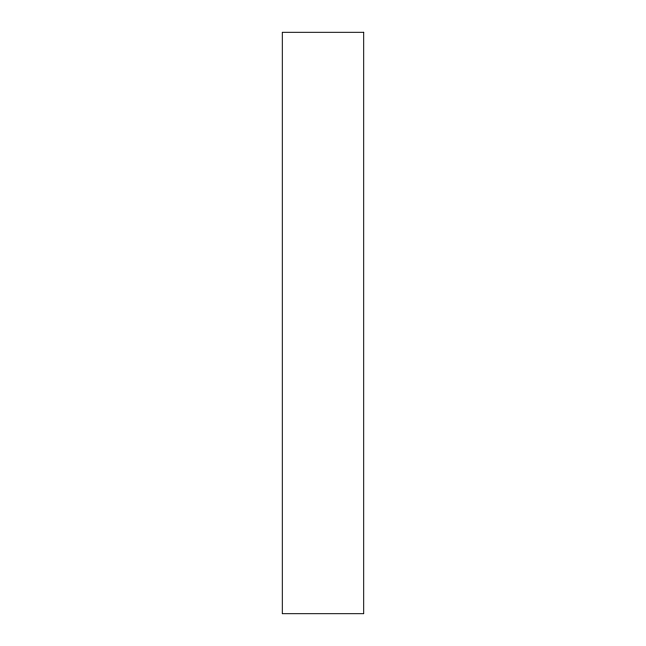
<?xml version="1.0" encoding="UTF-8"?>
<svg xmlns="http://www.w3.org/2000/svg" width="646" height="646" viewBox="0 0 646 646"><rect width="100%" height="100%" fill="white"/><g stroke="black" fill="none" stroke-linecap="round" stroke-linejoin="round"><path stroke-width="0.97" d="M363.698 32.3L282.302 32.3L282.302 613.7L363.698 613.7L363.698 32.3"/></g></svg>
